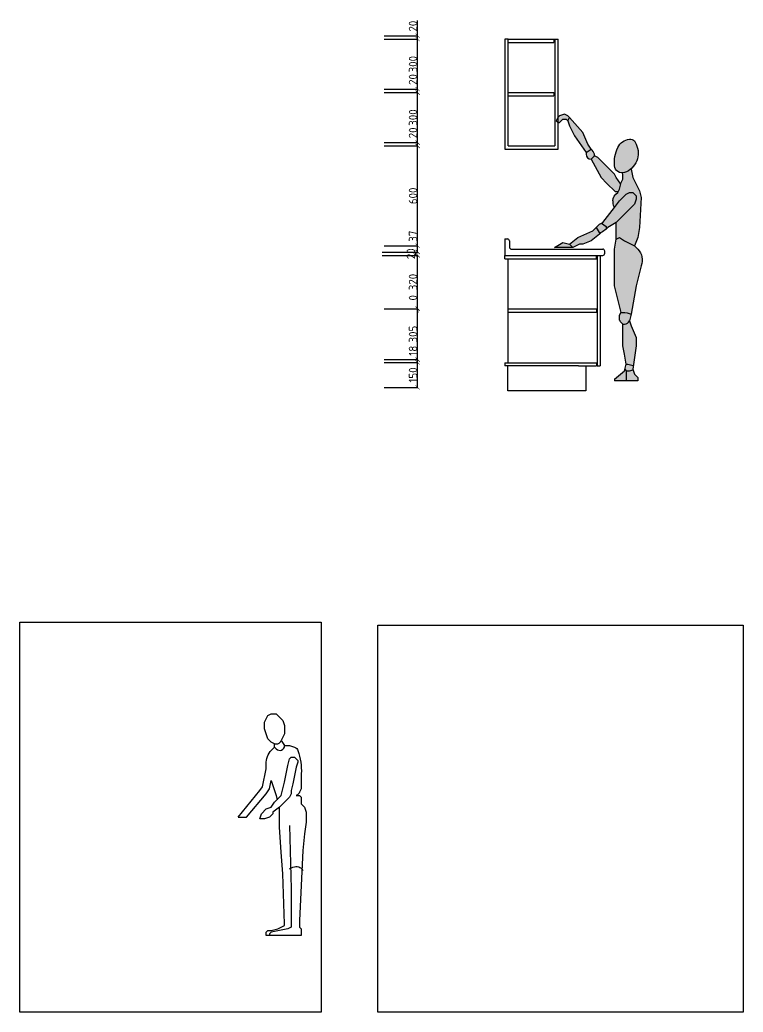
# Model space of a CAD drawing. Header units: millimetres. Extents: x -79936 to 190348, y -17907 to 78730.
# Drawn here: x 128760 to 133103, y -3250 to 2706 of the extents above; entities that cross this region are included whole.
import ezdxf

# ---------------------------------------------------------------- set-up
doc = ezdxf.new("R2010")
doc.units = ezdxf.units.MM
doc.layers.add('furn section', color=47, linetype='Continuous')
doc.styles.add('gost', font='GOST Common.ttf')
doc.dimstyles.new('Copy of GOST', dxfattribs={"dimtxt": 150, "dimasz": 100, "dimexe": 0.18, "dimexo": 0.06, "dimgap": 3, "dimtad": 1, "dimdec": 0, "dimzin": 0, "dimdsep": 46, "dimtxsty": 'gost', "dimblk": 'ARCHTICK', "dimcen": 0.09, "dimclrt": 256, "dimadec": 0, "dimazin": 0, "dimtfac": 1, "dimtdec": 0, "dimtofl": 0, "dimtmove": 0, "dimatfit": 3, "dimldrblk": 'ARCHTICK', "dimfxl": 200, "dimfxlon": 1, "dimtolj": 1, "dimtzin": 0, "dimarcsym": 0})
picture_1 = doc.add_image_def('image9.png', size_in_pixel=(211, 273))
picture_2 = doc.add_image_def('image10.png', size_in_pixel=(256, 271))

# ---------------------------------------------------------------- blocks, each defined once
blk = doc.blocks.new('_ArchTick')
at = {"color": 0, "linetype": 'ByBlock', "const_width": 0.15}
blk.add_lwpolyline([(-0.5, -0.5), (0.5, 0.5)], dxfattribs=at)
blk = doc.blocks.new('*D149')
at = {"color": 0, "lineweight": -2, "transparency": 16777216}
for p, q in [((130948.4, 649.7), (131148.6, 649.7)), ((131148.4, 499.7), (131148.4, 649.7)), ((130948.4, 499.7), (131148.6, 499.7))]:
    blk.add_line(p, q, dxfattribs=at)
at = {"layer": 'Defpoints', "color": 0, "transparency": 16777216}
for p in [(130776.3, 649.7), (131148.4, 649.7), (130776.3, 499.7)]:
    blk.add_point(p, dxfattribs=at)
at = {"color": 0, "lineweight": -2, "transparency": 16777216, "xscale": 25, "yscale": 25, "zscale": 25}
for p, rotation in [((131148.4, 649.7), 90), ((131148.4, 499.7), 270)]:
    blk.add_blockref('_ArchTick', p, dxfattribs=dict(at, rotation=rotation))
at = {"transparency": 16777216, "insert": (131120.4, 574.7), "char_height": 50, "attachment_point": 5, "rotation": 90, "style": 'gost'}
blk.add_mtext('\\A1;150', dxfattribs=at)
blk = doc.blocks.new('*D150')
at = {"color": 0, "lineweight": -2, "transparency": 16777216}
for p, q in [((131148.4, 667.3), (131148.4, 748.3)), ((130948.4, 667.3), (131148.6, 667.3)), ((131148.4, 649.7), (131148.4, 667.3)), ((130948.4, 649.7), (131148.6, 649.7))]:
    blk.add_line(p, q, dxfattribs=at)
at = {"layer": 'Defpoints', "color": 0, "transparency": 16777216}
for p in [(130661.6, 667.3), (131148.4, 667.3), (130776.3, 649.7)]:
    blk.add_point(p, dxfattribs=at)
at = {"color": 0, "lineweight": -2, "transparency": 16777216, "xscale": 25, "yscale": 25, "zscale": 25}
for p, rotation in [((131148.4, 667.3), 90), ((131148.4, 649.7), 270)]:
    blk.add_blockref('_ArchTick', p, dxfattribs=dict(at, rotation=rotation))
at = {"transparency": 16777216, "insert": (131120.4, 720.3), "char_height": 50, "attachment_point": 5, "rotation": 90, "style": 'gost'}
blk.add_mtext('\\A1;18', dxfattribs=at)
blk = doc.blocks.new('*D153')
at = {"color": 0, "lineweight": -2, "transparency": 16777216}
for p, q in [((130948.4, 972.5), (131148.6, 972.5)), ((131148.4, 667.3), (131148.4, 972.5)), ((130948.4, 667.3), (131148.6, 667.3))]:
    blk.add_line(p, q, dxfattribs=at)
at = {"layer": 'Defpoints', "color": 0, "transparency": 16777216}
for p in [(130661.6, 972.5), (131148.4, 972.5), (130661.6, 667.3)]:
    blk.add_point(p, dxfattribs=at)
at = {"color": 0, "lineweight": -2, "transparency": 16777216, "xscale": 25, "yscale": 25, "zscale": 25}
for p, rotation in [((131148.4, 972.5), 90), ((131148.4, 667.3), 270)]:
    blk.add_blockref('_ArchTick', p, dxfattribs=dict(at, rotation=rotation))
at = {"transparency": 16777216, "insert": (131120.4, 819.9), "char_height": 50, "attachment_point": 5, "rotation": 90, "style": 'gost'}
blk.add_mtext('\\A1;305', dxfattribs=at)
blk = doc.blocks.new('*D154')
at = {"color": 0, "lineweight": -2, "transparency": 16777216}
for p, q in [((131148.4, 972.5), (131148.4, 1053.5)), ((130948.4, 972.5), (131148.6, 972.5)), ((130948.4, 972.5), (131148.6, 972.5)), ((131148.4, 972.5), (131148.4, 947.5))]:
    blk.add_line(p, q, dxfattribs=at)
at = {"layer": 'Defpoints', "color": 0, "transparency": 16777216}
for p in [(130661.6, 972.5), (130666.5, 972.5), (131148.4, 972.5)]:
    blk.add_point(p, dxfattribs=at)
at = {"color": 0, "lineweight": -2, "transparency": 16777216, "xscale": 25, "yscale": 25, "zscale": 25}
for rotation in [90, 270]:
    blk.add_blockref('_ArchTick', (131148.4, 972.5), dxfattribs=dict(at, rotation=rotation))
at = {"transparency": 16777216, "insert": (131120.4, 1038), "char_height": 50, "attachment_point": 5, "rotation": 90, "style": 'gost'}
blk.add_mtext('\\A1;0', dxfattribs=at)
blk = doc.blocks.new('*D155')
at = {"color": 0, "lineweight": -2, "transparency": 16777216}
for p, q in [((130948.4, 1292.5), (131148.6, 1292.5)), ((131148.4, 972.5), (131148.4, 1292.5)), ((130948.4, 972.5), (131148.6, 972.5))]:
    blk.add_line(p, q, dxfattribs=at)
at = {"layer": 'Defpoints', "color": 0, "transparency": 16777216}
for p in [(130661.6, 1292.5), (131148.4, 1292.5), (130666.5, 972.5)]:
    blk.add_point(p, dxfattribs=at)
at = {"color": 0, "lineweight": -2, "transparency": 16777216, "xscale": 25, "yscale": 25, "zscale": 25}
for p, rotation in [((131148.4, 1292.5), 90), ((131148.4, 972.5), 270)]:
    blk.add_blockref('_ArchTick', p, dxfattribs=dict(at, rotation=rotation))
at = {"transparency": 16777216, "insert": (131120.4, 1132.5), "char_height": 50, "attachment_point": 5, "rotation": 90, "style": 'gost'}
blk.add_mtext('\\A1;320', dxfattribs=at)
blk = doc.blocks.new('*D156')
at = {"color": 0, "lineweight": -2, "transparency": 16777216}
for p, q in [((130935.9, 1312.5), (131136.1, 1312.5)), ((131135.9, 1292.5), (131135.9, 1312.5)), ((130935.9, 1292.5), (131136.1, 1292.5))]:
    blk.add_line(p, q, dxfattribs=at)
at = {"layer": 'Defpoints', "color": 0, "transparency": 16777216}
for p in [(130661.6, 1312.5), (131135.9, 1312.5), (130661.6, 1292.5)]:
    blk.add_point(p, dxfattribs=at)
at = {"color": 0, "lineweight": -2, "transparency": 16777216, "xscale": 25, "yscale": 25, "zscale": 25}
for p, rotation in [((131135.9, 1312.5), 90), ((131135.9, 1292.5), 270)]:
    blk.add_blockref('_ArchTick', p, dxfattribs=dict(at, rotation=rotation))
at = {"transparency": 16777216, "insert": (131107.9, 1302.5), "char_height": 50, "attachment_point": 5, "rotation": 90, "style": 'gost'}
blk.add_mtext('\\A1;20', dxfattribs=at)
blk = doc.blocks.new('*D157')
at = {"color": 0, "lineweight": -2, "transparency": 16777216}
for p, q in [((131148.4, 1349.7), (131148.4, 1440.9)), ((130948.4, 1349.7), (131148.6, 1349.7)), ((130948.4, 1312.5), (131148.6, 1312.5)), ((131148.4, 1312.5), (131148.4, 1349.7))]:
    blk.add_line(p, q, dxfattribs=at)
at = {"layer": 'Defpoints', "color": 0, "transparency": 16777216}
for p in [(130661.6, 1349.7), (130661.6, 1312.5), (131148.4, 1349.7)]:
    blk.add_point(p, dxfattribs=at)
at = {"color": 0, "lineweight": -2, "transparency": 16777216, "xscale": 25, "yscale": 25, "zscale": 25}
for p, rotation in [((131148.4, 1349.7), 90), ((131148.4, 1312.5), 270)]:
    blk.add_blockref('_ArchTick', p, dxfattribs=dict(at, rotation=rotation))
at = {"transparency": 16777216, "insert": (131120.4, 1407.8), "char_height": 50, "attachment_point": 5, "rotation": 90, "style": 'gost'}
blk.add_mtext('\\A1;37', dxfattribs=at)
blk = doc.blocks.new('*D158')
at = {"color": 0, "lineweight": -2, "transparency": 16777216}
for p, q in [((130948.4, 1949.7), (131148.6, 1949.7)), ((131148.4, 1349.7), (131148.4, 1949.7)), ((130948.4, 1349.7), (131148.6, 1349.7))]:
    blk.add_line(p, q, dxfattribs=at)
at = {"layer": 'Defpoints', "color": 0, "transparency": 16777216}
for p in [(130432.1, 1949.7), (131148.4, 1949.7), (130661.6, 1349.7)]:
    blk.add_point(p, dxfattribs=at)
at = {"color": 0, "lineweight": -2, "transparency": 16777216, "xscale": 25, "yscale": 25, "zscale": 25}
for p, rotation in [((131148.4, 1949.7), 90), ((131148.4, 1349.7), 270)]:
    blk.add_blockref('_ArchTick', p, dxfattribs=dict(at, rotation=rotation))
at = {"transparency": 16777216, "insert": (131120.4, 1649.7), "char_height": 50, "attachment_point": 5, "rotation": 90, "style": 'gost'}
blk.add_mtext('\\A1;600', dxfattribs=at)
blk = doc.blocks.new('*D159')
at = {"color": 0, "lineweight": -2, "transparency": 16777216}
for p, q in [((131148.4, 1969.9), (131148.4, 2060.9)), ((130948.4, 1969.9), (131148.6, 1969.9)), ((131148.4, 1949.7), (131148.4, 1969.9)), ((130948.4, 1949.7), (131148.6, 1949.7))]:
    blk.add_line(p, q, dxfattribs=at)
at = {"layer": 'Defpoints', "color": 0, "transparency": 16777216}
for p in [(130411.9, 1969.9), (131148.4, 1969.9), (130432.1, 1949.7)]:
    blk.add_point(p, dxfattribs=at)
at = {"color": 0, "lineweight": -2, "transparency": 16777216, "xscale": 25, "yscale": 25, "zscale": 25}
for p, rotation in [((131148.4, 1969.9), 90), ((131148.4, 1949.7), 270)]:
    blk.add_blockref('_ArchTick', p, dxfattribs=dict(at, rotation=rotation))
at = {"transparency": 16777216, "insert": (131120.4, 2027.9), "char_height": 50, "attachment_point": 5, "rotation": 90, "style": 'gost'}
blk.add_mtext('\\A1;20', dxfattribs=at)
blk = doc.blocks.new('*D160')
at = {"color": 0, "lineweight": -2, "transparency": 16777216}
for p, q in [((130948.4, 2269.9), (131148.6, 2269.9)), ((131148.4, 1969.9), (131148.4, 2269.9)), ((130948.4, 1969.9), (131148.6, 1969.9))]:
    blk.add_line(p, q, dxfattribs=at)
at = {"layer": 'Defpoints', "color": 0, "transparency": 16777216}
for p in [(130406.3, 2269.9), (131148.4, 2269.9), (130411.9, 1969.9)]:
    blk.add_point(p, dxfattribs=at)
at = {"color": 0, "lineweight": -2, "transparency": 16777216, "xscale": 25, "yscale": 25, "zscale": 25}
for p, rotation in [((131148.4, 2269.9), 90), ((131148.4, 1969.9), 270)]:
    blk.add_blockref('_ArchTick', p, dxfattribs=dict(at, rotation=rotation))
at = {"transparency": 16777216, "insert": (131120.4, 2119.9), "char_height": 50, "attachment_point": 5, "rotation": 90, "style": 'gost'}
blk.add_mtext('\\A1;300', dxfattribs=at)
blk = doc.blocks.new('*D161')
at = {"color": 0, "lineweight": -2, "transparency": 16777216}
for p, q in [((131148.4, 2290.2), (131148.4, 2381.2)), ((130948.4, 2290.2), (131148.6, 2290.2)), ((130948.4, 2269.9), (131148.6, 2269.9)), ((131148.4, 2269.9), (131148.4, 2290.2))]:
    blk.add_line(p, q, dxfattribs=at)
at = {"layer": 'Defpoints', "color": 0, "transparency": 16777216}
for p in [(130406.3, 2290.2), (130406.3, 2269.9), (131148.4, 2290.2)]:
    blk.add_point(p, dxfattribs=at)
at = {"color": 0, "lineweight": -2, "transparency": 16777216, "xscale": 25, "yscale": 25, "zscale": 25}
for p, rotation in [((131148.4, 2290.2), 90), ((131148.4, 2269.9), 270)]:
    blk.add_blockref('_ArchTick', p, dxfattribs=dict(at, rotation=rotation))
at = {"transparency": 16777216, "insert": (131120.4, 2348.2), "char_height": 50, "attachment_point": 5, "rotation": 90, "style": 'gost'}
blk.add_mtext('\\A1;20', dxfattribs=at)
blk = doc.blocks.new('*D162')
at = {"color": 0, "lineweight": -2, "transparency": 16777216}
for p, q in [((130948.4, 2590.2), (131148.6, 2590.2)), ((131148.4, 2290.2), (131148.4, 2590.2)), ((130948.4, 2290.2), (131148.6, 2290.2))]:
    blk.add_line(p, q, dxfattribs=at)
at = {"layer": 'Defpoints', "color": 0, "transparency": 16777216}
for p in [(130406.3, 2590.2), (131148.4, 2590.2), (130406.3, 2290.2)]:
    blk.add_point(p, dxfattribs=at)
at = {"color": 0, "lineweight": -2, "transparency": 16777216, "xscale": 25, "yscale": 25, "zscale": 25}
for p, rotation in [((131148.4, 2590.2), 90), ((131148.4, 2290.2), 270)]:
    blk.add_blockref('_ArchTick', p, dxfattribs=dict(at, rotation=rotation))
at = {"transparency": 16777216, "insert": (131120.4, 2440.2), "char_height": 50, "attachment_point": 5, "rotation": 90, "style": 'gost'}
blk.add_mtext('\\A1;300', dxfattribs=at)
blk = doc.blocks.new('*D163')
at = {"color": 0, "lineweight": -2, "transparency": 16777216}
for p, q in [((131148.4, 2610.5), (131148.4, 2701.5)), ((130948.4, 2610.5), (131148.6, 2610.5)), ((130948.4, 2590.2), (131148.6, 2590.2)), ((131148.4, 2590.2), (131148.4, 2610.5))]:
    blk.add_line(p, q, dxfattribs=at)
at = {"layer": 'Defpoints', "color": 0, "transparency": 16777216}
for p in [(130406.3, 2590.2), (130411.9, 2610.5), (131148.4, 2610.5)]:
    blk.add_point(p, dxfattribs=at)
at = {"color": 0, "lineweight": -2, "transparency": 16777216, "xscale": 25, "yscale": 25, "zscale": 25}
for p, rotation in [((131148.4, 2610.5), 90), ((131148.4, 2590.2), 270)]:
    blk.add_blockref('_ArchTick', p, dxfattribs=dict(at, rotation=rotation))
at = {"transparency": 16777216, "insert": (131120.4, 2668.5), "char_height": 50, "attachment_point": 5, "rotation": 90, "style": 'gost'}
blk.add_mtext('\\A1;20', dxfattribs=at)

msp = doc.modelspace()

# ---------------------------------------------------------------- hatches: boundary and pattern name
at = {"true_color": 0xc7c8ca, "transparency": 33554687}
h = msp.add_hatch(color=9, dxfattribs=at)
h.dxf.hatch_style = 1
h.paths.add_polyline_path([(132460, 1630), (132460, 1650), (132440, 1670), (132420, 1670), (132400, 1660), (132390, 1650), (132360, 1620), (132330, 1580), (132260, 1490), (132252, 1486), (132280, 1466.842), (132280, 1450), (132290, 1460), (132340, 1490), (132400, 1550), (132450, 1600)])
h.paths.add_polyline_path([(132470, 1330), (132450, 1350), (132390, 1380), (132360, 1400), (132340, 1390), (132330, 1330), (132330, 1160), (132330, 1110), (132360, 990), (132370, 950), (132380, 950, -0.09901951), (132430, 940), (132460, 1110), (132490, 1230, 0.30277564)])
h.paths.add_polyline_path([(132430, 870), (132420, 900, -0.30277564), (132390, 880), (132380, 880), (132380, 870), (132380, 850), (132380, 800), (132380, 750), (132390, 700), (132400, 640), (132410, 640), (132443.103, 631.724), (132460, 750), (132460, 800)])
h.paths.add_polyline_path([(132430, 940, 0.09901951), (132380, 950), (132370, 950, 0.19588722), (132360, 910, 0.16227766), (132370, 890), (132380, 880), (132390, 880, 0.30277564), (132420, 900)])
h.paths.add_polyline_path([(132450, 580), (132441.538, 605.385), (132420, 600), (132400, 600), (132400, 540), (132470, 540), (132470, 560)])
h.paths.add_polyline_path([(132400, 600), (132392.353, 609.412), (132390, 600), (132330.706, 549.176), (132330.706, 540), (132400, 540)])
h.paths.add_polyline_path([(132443.103, 631.724), (132410, 640), (132400, 640), (132392.353, 609.412), (132400, 600), (132420, 600), (132441.538, 605.385), (132440, 610)])
h.paths.add_polyline_path([(132490, 1640), (132480, 1680), (132440, 1760), (132429.543, 1812.285, -0.09390876), (132390, 1790, -0.06006687), (132379.33, 1787.771), (132380, 1780), (132380, 1750), (132370, 1730), (132360, 1690), (132350, 1670, 0.23606798), (132320, 1620), (132320, 1610, 0.16227766), (132330, 1580), (132360, 1620), (132390, 1650), (132400, 1660), (132420, 1670), (132440, 1670), (132460, 1650), (132460, 1630), (132450, 1600), (132400, 1550), (132340, 1490), (132340, 1440), (132340, 1390), (132360, 1400), (132390, 1380), (132450, 1350), (132470, 1400), (132480, 1460)])
h.paths.add_polyline_path([(132460, 1960), (132450, 1980, 0.21315117), (132420, 1990, 0.26708368), (132350, 1940, 0.125), (132330, 1830, 0.49167892), (132390, 1790, 0.4551487)])
h.paths.add_polyline_path([(132240, 1420), (132250, 1430), (132238, 1430), (132220, 1460), (132200, 1440), (132110, 1400), (132060, 1360), (132080, 1340), (132120, 1360), (132140, 1360), (132190, 1380)])
h.paths.add_polyline_path([(132290, 1820), (132230, 1880), (132210, 1890), (132190, 1870), (132250, 1760), (132285, 1725), (132335, 1675), (132352.5, 1675), (132360, 1690), (132367.647, 1720.588), (132340, 1760), (132330, 1780)])
h.paths.add_polyline_path([(132140, 2030), (132060, 2120), (132050, 2100), (132060, 2070), (132090, 2010), (132160, 1910), (132190, 1930), (132170, 1960)])
h.paths.add_polyline_path([(132210, 1900, 0.1693776), (132190, 1930), (132160, 1910), (132160, 1900, 0.41421356), (132190, 1870), (132210, 1890)])
h.paths.add_polyline_path([(132050, 2130), (132030, 2140), (132000, 2130), (131992.139, 2122.139), (131992.139, 2090), (132000, 2090), (132020, 2110), (132030, 2110), (132040, 2110), (132050, 2100), (132060, 2120)])
h.paths.add_polyline_path([(132060, 1360), (132020, 1370), (131970, 1340), (132060, 1340), (132080, 1340)])
h.paths.add_polyline_path([(132280, 1450), (132280, 1466.842), (132252, 1486), (132240, 1480), (132220, 1460), (132238, 1430), (132250, 1430, 0.04908303)])

# ---------------------------------------------------------------- linework, layer by layer
at = {"color": 7}
for points in [[(131692.226, 2590.663), (131671.948, 2590.663)], [(131966.288, 2590.663), (131992.139, 2590.663)], [(131971.86, 1929.827), (131992.139, 1929.827)], [(131671.948, 1391.673), (131671.948, 1292.674)], [(132221.605, 972.674), (132221.605, 952.674)], [(131671.948, 647.475), (131671.948, 629.827)], [(132157.344, 629.827), (132157.344, 479.827), (131689.595, 479.827), (131689.595, 629.827)]]:
    msp.add_lwpolyline(points, dxfattribs=at)
at = {"color": 18, "true_color": 0x000000}
for points in [[(132210, 1890), (132210, 1900, 0.1693776), (132190, 1930), (132170, 1960), (132140, 2030), (132060, 2120), (132050, 2130), (132030, 2140), (132000, 2130), (131990, 2120), (131980, 2100), (131990, 2090), (132000, 2090), (132020, 2110), (132030, 2110), (132040, 2110), (132050, 2100), (132060, 2070), (132090, 2010), (132160, 1910), (132160, 1900, 0.41421356), (132190, 1870), (132250, 1760), (132285, 1725), (132335, 1675), (132350, 1675)], [(132450, 1980), (132460, 1960, -0.4551487), (132390, 1790, -0.49167892), (132330, 1830, -0.125), (132350, 1940, -0.26708368), (132420, 1990, -0.21315117), (132450, 1980, 6.40231941)], [(132367.647, 1720.588), (132340, 1760), (132330, 1780), (132290, 1820), (132230, 1880), (132210, 1890, -4.23606798)], [(132320, 1620, -0.23606798), (132350, 1670), (132360, 1690), (132370, 1730), (132380, 1750), (132380, 1780), (132379.33, 1787.771)], [(132430, 1810), (132440, 1760), (132480, 1680), (132490, 1640), (132480, 1460), (132470, 1400), (132450, 1350), (132470, 1330, -0.30277564), (132490, 1230), (132460, 1110), (132430, 940), (132420, 900), (132430, 870), (132460, 800), (132460, 750), (132440, 610), (132450, 580), (132470, 560), (132470, 540), (132330.706, 540)], [(132320, 1620), (132320, 1620), (132320, 1610, 0.16227766), (132330, 1580, 4.40864523)], [(132330.706, 549.176), (132390, 600), (132400, 640), (132390, 700), (132380, 750), (132380, 800), (132380, 850), (132380, 870), (132380, 880), (132370, 890, -0.16227766), (132360, 910, -0.19588722), (132370, 950), (132360, 990), (132330, 1110), (132330, 1160), (132330, 1330), (132340, 1390), (132340, 1440), (132340, 1490), (132290, 1460), (132280, 1450, -0.04908303), (132250, 1430), (132240, 1420), (132190, 1380), (132140, 1360), (132120, 1360), (132080, 1340), (132060, 1340), (131970, 1340), (132020, 1370), (132060, 1360), (132110, 1400), (132200, 1440), (132240, 1480), (132260, 1490), (132330, 1580)], [(132370, 950), (132380, 950, -0.09901951), (132430, 940, 5.05496804)], [(132380, 880), (132390, 880, 0.30277564), (132420, 900, 1.07584414)], [(130270, -1630), (130250, -1610), (130240, -1580), (130230, -1550), (130230, -1510), (130250, -1470), (130270, -1460), (130280, -1460), (130300, -1460), (130320, -1480), (130340, -1500), (130350, -1530), (130350, -1580), (130330, -1620), (130350, -1650), (130380, -1650), (130410, -1660, -0.23606798), (130430, -1680, -0.09016994), (130450, -1820), (130450, -1910), (130440, -1930, -0.16227766), (130420, -1950), (130440, -1950), (130450, -1960), (130450, -2000), (130470, -2020), (130480, -2050), (130480, -2080), (130480, -2110), (130470, -2180), (130460, -2280), (130440, -2700), (130440, -2740), (130450, -2750), (130450, -2770), (130450, -2790), (130240, -2790), (130240, -2770), (130250, -2760), (130270, -2760), (130310, -2750), (130350, -2730), (130350, -2720), (130340, -2420), (130330, -2290), (130320, -2140), (130320, -2030), (130320, -2020), (130280, -2050), (130280, -2060), (130270, -2070), (130260, -2080), (130230, -2090), (130200, -2090), (130210, -2060), (130240, -2030), (130270, -2020), (130290, -1990), (130330, -1950), (130350, -1870), (130370, -1770), (130380, -1730), (130390, -1720), (130400, -1720), (130410, -1720), (130420, -1730), (130430, -1740), (130430, -1750), (130420, -1780), (130400, -1880), (130390, -1920), (130390, -1940), (130380, -1960), (130360, -1980), (130313.6, -2024.8)], [(130070, -2080), (130200, -1920), (130217.741, -1898.165), (130240, -1790), (130240, -1750, -0.23606798), (130280, -1670), (130290, -1660), (130290, -1640), (130270, -1630)], [(130290, -1640), (130300, -1640, 0.30277564), (130330, -1620, -0.71272007)], [(130290, -1660), (130300, -1670, 0.65939616), (130350, -1650, 5.55658987)], [(130380, -2390), (130400, -2380, -0.41421356), (130460, -2400, 0.61803399)]]:
    msp.add_lwpolyline(points, format="xyb", dxfattribs=at)
for points in [[(132050, 2100), (132060, 2120)], [(132160, 1910), (132190, 1930)], [(132190, 1870), (132210, 1890)], [(132330, 1580), (132360, 1620), (132390, 1650), (132400, 1660), (132420, 1670), (132440, 1670), (132460, 1650), (132460, 1630), (132450, 1600), (132400, 1550), (132340, 1490)], [(132220, 1460), (132238, 1430)], [(132238, 1430), (132250, 1430)], [(132252, 1486), (132280, 1466.842)], [(132280, 1466.842), (132280, 1450)], [(132340, 1390), (132360, 1400), (132390, 1380), (132450, 1350)], [(132060, 1360), (132080, 1340)], [(132392.353, 609.412), (132400, 600), (132420, 600), (132441.538, 605.385)], [(132400, 640), (132410, 640), (132443.103, 631.724)], [(132400, 600), (132400, 540)], [(132330.706, 549.176), (132330.706, 540)], [(130070, -2080), (130120, -2080), (130240, -1940), (130260, -1910), (130270, -1860), (130300, -1950), (130305, -1975)], [(130380, -2130), (130390, -2510), (130390, -2740), (130370, -2750), (130320, -2760), (130270, -2770), (130260, -2780), (130260, -2790)]]:
    msp.add_lwpolyline(points, dxfattribs=at)
at = {"layer": 'furn section', "color": 7}
for p, q in [((131671.948, 2590.663), (131671.948, 1929.827)), ((131692.226, 1950.106), (131692.226, 2590.663)), ((131692.226, 2590.663), (131966.288, 2590.663)), ((131692.226, 2570.385), (131966.288, 2570.385)), ((131692.226, 2570.385), (131966.288, 2570.385)), ((131966.288, 2590.663), (131966.288, 2570.385)), ((131971.86, 2590.663), (131971.86, 1950.106)), ((131992.139, 1929.827), (131992.139, 2590.663)), ((131692.226, 2270.385), (131966.288, 2270.385)), ((131966.288, 2270.385), (131966.288, 2250.106)), ((131692.226, 2250.106), (131966.288, 2250.106)), ((131671.948, 1929.827), (131971.86, 1929.827)), ((131692.226, 1950.106), (131971.86, 1950.106)), ((131671.948, 1391.673), (131687.353, 1391.673)), ((131699.812, 1379.214), (131699.812, 1342.286)), ((131712.272, 1329.827), (132259.506, 1329.827)), ((132271.966, 1305.134), (132271.966, 1317.368)), ((131671.948, 1272.674), (131671.948, 1292.674)), ((131671.948, 1292.674), (132259.506, 1292.674)), ((131671.948, 1272.674), (132221.605, 1272.674)), ((131689.595, 1272.674), (131689.595, 649.288)), ((132221.605, 1273.213), (132221.605, 1292.674)), ((132226.454, 1292.674), (132244.101, 1292.674)), ((132226.454, 1292.674), (132226.454, 629.827)), ((132244.101, 1292.674), (132244.101, 629.827)), ((131689.595, 972.674), (132221.605, 972.674)), ((131689.595, 952.674), (132221.605, 952.674)), ((131671.948, 647.475), (132221.605, 647.475)), ((132114.618, 629.827), (131671.948, 629.827)), ((132114.618, 629.827), (132221.605, 629.827)), ((132221.605, 647.475), (132221.605, 629.827)), ((132226.454, 629.827), (132244.101, 629.827))]:
    msp.add_line(p, q, dxfattribs=at)
for centre, start, end in [((131687.353, 1379.214), 0, 90), ((131712.272, 1342.286), 180, 270), ((132259.506, 1317.368), 0, 90), ((132259.506, 1305.134), 270, 0)]:
    msp.add_arc(centre, 12.459, start, end, dxfattribs=at)

# ---------------------------------------------------------------- dimensions: what is measured, and where the dimension line sits
at = {"color": 7}
for base, p1, p2, picture, middle in [((131148.423, 2610.49), (130406.288, 2590.212), (130411.86, 2610.49), '*D163', (131120.423, 2668.49)), ((131148.423, 2590.212), (130406.288, 2290.212), (130406.288, 2590.212), '*D162', (131120.423, 2440.212)), ((131148.423, 2290.212), (130406.288, 2269.933), (130406.288, 2290.212), '*D161', (131120.423, 2348.212)), ((131148.423, 2269.933), (130411.86, 1969.933), (130406.288, 2269.933), '*D160', (131120.423, 2119.933)), ((131148.423, 1969.933), (130432.139, 1949.654), (130411.86, 1969.933), '*D159', (131120.423, 2027.933)), ((131148.423, 1949.654), (130661.605, 1349.654), (130432.139, 1949.654), '*D158', (131120.423, 1649.654)), ((131148.423, 1349.654), (130661.605, 1312.501), (130661.605, 1349.654), '*D157', (131120.423, 1407.787)), ((131148.423, 1292.501), (130666.454, 972.501), (130661.605, 1292.501), '*D155', (131120.423, 1132.501)), ((131148.422960465, 972.501143238), (130661.604534868, 972.501143238), (130666.453546791, 972.501143238), '*D154', (131120.422960465, 1038.001143238)), ((131148.423, 972.501), (130661.605, 667.302), (130661.605, 972.501), '*D153', (131120.423, 819.901)), ((131148.423, 667.302), (130776.34, 649.654), (130661.605, 667.302), '*D150', (131120.423, 720.302))]:
    dim = msp.add_linear_dim(base=base, p1=p1, p2=p2, angle=90, dimstyle='Copy of GOST', override={"dimtxt": 50, "dimasz": 25}, dxfattribs=at)
    dim.commit()
    dim.dimension.update_dxf_attribs({"geometry": picture, "text_midpoint": middle})
for base, p1, p2, picture, middle in [((131135.923, 1312.501), (130661.605, 1292.501), (130661.605, 1312.501), '*D156', (131135.923, 1302.501)), ((131148.423, 649.654), (130776.34, 499.654), (130776.34, 649.654), '*D149', (131148.423, 574.654))]:
    dim = msp.add_linear_dim(base=base, p1=p1, p2=p2, angle=90, dimstyle='Copy of GOST', override={"dimtxt": 50, "dimasz": 25}, dxfattribs=at)
    dim.commit()
    dim.dimension.update_dxf_attribs({"geometry": picture, "text_midpoint": middle, "dimtype": 160})

# ---------------------------------------------------------------- pictures from other files: only their frames are drawn
at = {"color": 18, "true_color": 0x000000}
image = msp.add_image(picture_1, insert=(128760.15, -3250), size_in_units=(1808.571, 2340), dxfattribs=at)
image.dxf.flags = 7
image = msp.add_image(picture_2, insert=(130908.721, -3250), size_in_units=(2194.003, 2322.558), dxfattribs=at)
image.dxf.flags = 7

doc.saveas('drawing.dxf')
